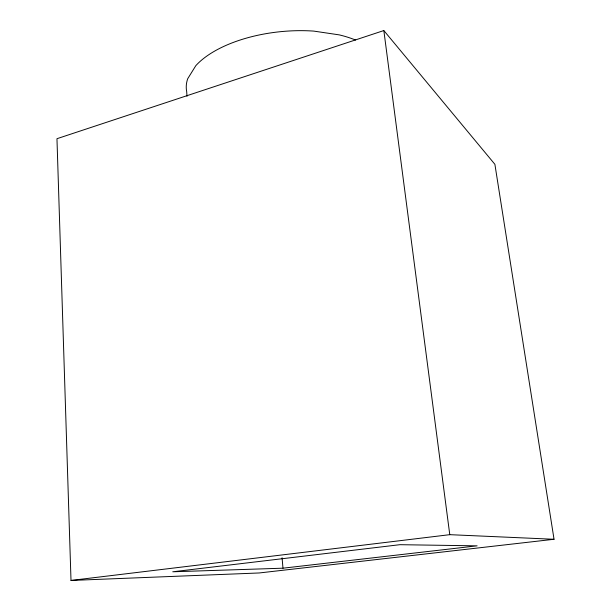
<?xml version="1.0" encoding="UTF-8"?>
<svg xmlns="http://www.w3.org/2000/svg" width="611" height="611" viewBox="0 0 611 611"><rect width="100%" height="100%" fill="white"/><g stroke="black" fill="none" stroke-linecap="round" stroke-linejoin="round"><path stroke-width="0.92" d="M383.838 30.55L56.96 138.705L71.006 580.45L259.194 572.965L554.04 539.276L494.895 164.321L383.838 30.55L449.772 534.671L554.04 539.276M71.006 580.45L449.772 534.671M282.977 568.192L477.115 545.837L399.9 544.691L172.745 571.781L282.977 568.192L282.076 557.751M187.012 96.278L186.683 91.551A99.517 48.078 -5.7 0 1 187.707 78.727L195.818 65.667A99.517 48.078 -5.7 0 1 313.756 31.1L339.265 34.88A99.517 48.078 -5.7 0 1 355.503 40.036"/></g></svg>
